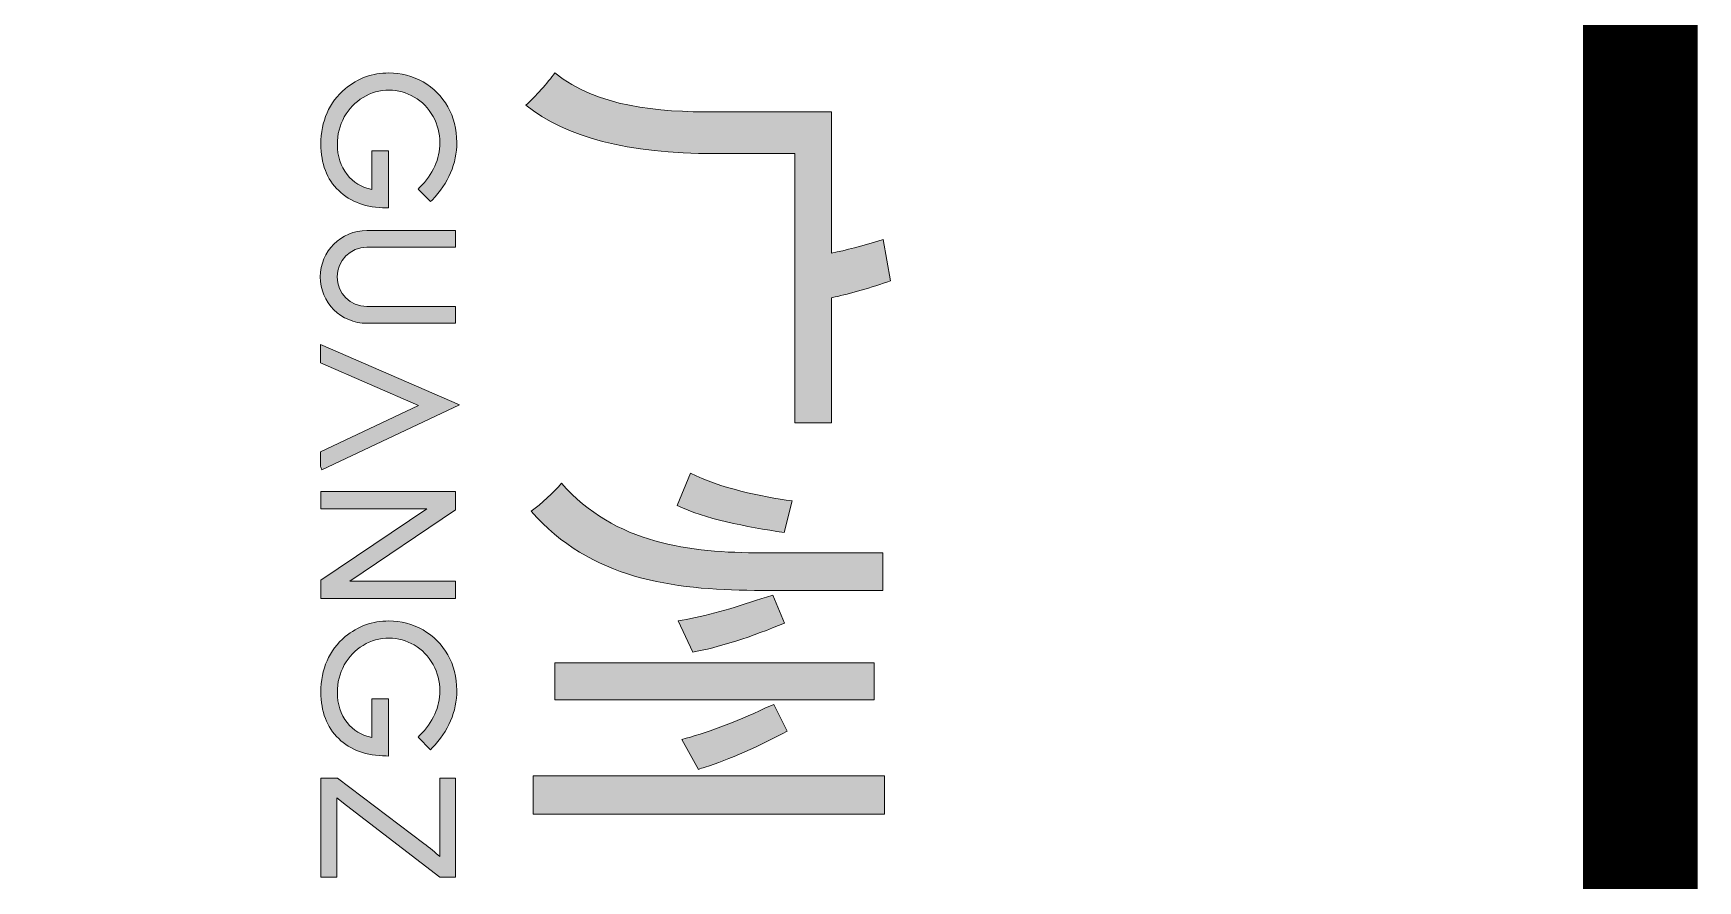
# Model space of a CAD drawing. Header units: millimetres. Extents: x 434053 to 1059003, y -2417481 to 936527.
# Drawn here: x 657161 to 658031, y -1954599 to -1954156 of the extents above; entities that cross this region are included whole.
import ezdxf

# ---------------------------------------------------------------- set-up
doc = ezdxf.new("R2010")
doc.units = ezdxf.units.MM
doc.header["$LTSCALE"] = 1000
doc.header["$MEASUREMENT"] = 0
for name, color, linetype in [('_U+56FE_U+5C42 1', 7, 'Continuous'), ('A-ANNO-TTLB', 7, 'Continuous'), ('图框层', 3, 'Continuous')]:
    doc.layers.add(name, color=color, linetype=linetype)

# ---------------------------------------------------------------- blocks, each defined once
blk = doc.blocks.new('asdfgafglogo2021h')
at = {"layer": '_U+56FE_U+5C42 1'}
h = blk.add_hatch(color=256, dxfattribs=at)
h.dxf.hatch_style = 2
edge = h.paths.add_edge_path()
edge.add_spline(control_points=[(393726.1, -17784.3), (393717.4, -17774.6), (393702.8, -17761.5), (393692.5, -17754.1), (393728.3, -17709.1), (393733.3, -17647.1), (393733.3, -17586.6), (393733.3, -17586.6), (393733.3, -17464.7), (393733.3, -17464.7), (393733.3, -17464.7), (393881, -17464.7), (393881, -17464.7), (393881, -17464.7), (393879.7, -17459), (393879.7, -17459), (393876.3, -17443.3), (393871.5, -17425.6), (393866.8, -17410.7), (393866.8, -17410.7), (393909.8, -17403.2), (393909.8, -17403.2), (393917.1, -17422.6), (393923.4, -17446.2), (393926.8, -17461), (393926.8, -17461), (393927.7, -17464.7), (393927.7, -17464.7), (393927.7, -17464.7), (394058.3, -17464.7), (394058.3, -17464.7), (394058.3, -17464.7), (394058.3, -17503.3), (394058.3, -17503.3), (394058.3, -17503.3), (393776.9, -17503.3), (393776.9, -17503.3), (393776.9, -17503.3), (393776.9, -17587.5), (393776.9, -17587.5), (393776.9, -17677.3), (393759.8, -17743.4), (393726.1, -17784.3)], knot_values=[0, 0, 0, 0, 1, 1, 1, 2, 2, 2, 3, 3, 3, 4, 4, 4, 5, 5, 5, 6, 6, 6, 7, 7, 7, 8, 8, 8, 9, 9, 9, 10, 10, 10, 11, 11, 11, 12, 12, 12, 13, 13, 13, 14, 14, 14, 14], degree=3, periodic=0)
h = blk.add_hatch(color=256, dxfattribs=at)
h.dxf.hatch_style = 2
edge = h.paths.add_edge_path()
edge.add_spline(control_points=[(394233.7, -17411.3), (394233.7, -17411.3), (394194.3, -17411.3), (394194.3, -17411.3), (394194.3, -17411.3), (394194.3, -17537.4), (394194.3, -17537.4), (394194.3, -17613.2), (394185.3, -17690.9), (394121.6, -17747.1), (394131.1, -17755.4), (394143.2, -17768.1), (394150.8, -17778.7), (394221.8, -17717), (394232.9, -17630.4), (394233.6, -17545.3), (394233.6, -17545.3), (394233.7, -17411.3), (394233.7, -17411.3)], knot_values=[0, 0, 0, 0, 1, 1, 1, 2, 2, 2, 3, 3, 3, 4, 4, 4, 5, 5, 5, 6, 6, 6, 6], degree=3, periodic=0)
h = blk.add_hatch(color=256, dxfattribs=at)
h.dxf.hatch_style = 2
h.paths.add_polyline_path([(394427.7, -17409.6), (394427.7, -17776.8), (394467.5, -17776.8), (394467.5, -17409.6)])
h = blk.add_hatch(color=256, dxfattribs=at)
h.dxf.hatch_style = 2
h.paths.add_polyline_path([(394347.9, -17521.8), (394347.9, -17520), (394347.9, -17520), (394347.9, -17420.4), (394309.3, -17420.4), (394309.3, -17754.1), (394347.9, -17754.1)])
h = blk.add_hatch(color=256, dxfattribs=at)
h.dxf.hatch_style = 2
edge = h.paths.add_edge_path()
edge.add_spline(control_points=[(394173.1, -17514.4), (394173.1, -17514.4), (394140.1, -17506), (394140.1, -17506), (394135.5, -17538.6), (394126.8, -17581.3), (394110.9, -17612.4), (394110.9, -17612.4), (394144.7, -17626.2), (394144.7, -17626.2), (394158.9, -17597.7), (394167, -17554.3), (394173.1, -17514.4)], knot_values=[0, 0, 0, 0, 1, 1, 1, 2, 2, 2, 3, 3, 3, 4, 4, 4, 4], degree=3, periodic=0)
h = blk.add_hatch(color=256, dxfattribs=at)
h.dxf.hatch_style = 2
edge = h.paths.add_edge_path()
edge.add_spline(control_points=[(394238.5, -17526.3), (394240.3, -17531.7), (394242.5, -17538.6), (394244.3, -17544.4), (394253.9, -17572.3), (394261.9, -17602.8), (394265.4, -17625.2), (394265.4, -17625.2), (394298.2, -17610), (394298.2, -17610), (394293.8, -17584.9), (394281.7, -17546.7), (394267.8, -17514.1), (394267.8, -17514.1), (394238.5, -17526.3), (394238.5, -17526.3)], knot_values=[0, 0, 0, 0, 1, 1, 1, 2, 2, 2, 3, 3, 3, 4, 4, 4, 5, 5, 5, 5], degree=3, periodic=0)
h = blk.add_hatch(color=256, dxfattribs=at)
h.dxf.hatch_style = 2
edge = h.paths.add_edge_path()
edge.add_spline(control_points=[(394418.5, -17597.1), (394418.5, -17597.1), (394418.5, -17597.1), (394418.5, -17597.1), (394410.9, -17573), (394396, -17539), (394380.9, -17511.3), (394380.9, -17511.3), (394352.9, -17525.1), (394352.9, -17525.1), (394352.9, -17525.1), (394356.8, -17534.5), (394356.8, -17534.5), (394356.8, -17534.5), (394356.9, -17534.5), (394356.9, -17534.5), (394371.3, -17565.1), (394383.7, -17598.2), (394389.4, -17621.3), (394389.4, -17621.3), (394420.8, -17604), (394420.8, -17604), (394420.1, -17602), (394419.3, -17599.7), (394418.5, -17597.1)], knot_values=[0, 0, 0, 0, 1, 1, 1, 2, 2, 2, 3, 3, 3, 4, 4, 4, 5, 5, 5, 6, 6, 6, 7, 7, 7, 8, 8, 8, 8], degree=3, periodic=0)
h = blk.add_hatch(color=256, dxfattribs=at)
h.dxf.hatch_style = 2
h.paths.add_polyline_path([(393976.6, -17999.1), (393995.8, -17999.1), (394040.3, -17896.7), (394088.6, -17999.1), (394104.1, -17999.1), (394104.9, -17998.9), (394107.5, -17997.7), (394039.6, -17853.9)])
h = blk.add_hatch(color=256, dxfattribs=at)
h.dxf.hatch_style = 2
edge = h.paths.add_edge_path()
edge.add_spline(control_points=[(393773.8, -17945.3), (393773.8, -17945.3), (393814.3, -17945.3), (393814.3, -17945.3), (393812.3, -17956.1), (393807, -17964.8), (393798.7, -17971.3), (393790.1, -17978.1), (393779.5, -17981.5), (393767.3, -17981.5), (393756.9, -17981.5), (393747.2, -17979.1), (393738.5, -17974.2), (393730, -17969.5), (393723.1, -17962.9), (393718.1, -17954.5), (393712.9, -17946.1), (393710.5, -17937.2), (393710.5, -17927.3), (393710.5, -17918.2), (393712.9, -17909.4), (393717.7, -17901.1), (393722.4, -17892.9), (393729.3, -17886.3), (393738.1, -17881.4), (393746.7, -17876.7), (393755.9, -17874.3), (393765.5, -17874.3), (393782.5, -17874.3), (393798.2, -17881.4), (393812.3, -17895.5), (393812.3, -17895.5), (393813.9, -17897.1), (393813.9, -17897.1), (393813.9, -17897.1), (393827.1, -17884.2), (393827.1, -17884.2), (393827.1, -17884.2), (393825.4, -17882.5), (393825.4, -17882.5), (393807.7, -17865.3), (393787.4, -17856.6), (393765.1, -17856.6), (393751.3, -17856.6), (393738.8, -17859.8), (393727.9, -17866), (393717, -17872.1), (393708.2, -17880.8), (393701.9, -17891.8), (393695.7, -17902.8), (393692.5, -17914.9), (393692.5, -17927.6), (393692.5, -17944.8), (393698, -17960.1), (393709, -17973.2), (393723.2, -17990.1), (393742.7, -17998.7), (393767, -17998.7), (393787.3, -17998.7), (393803.6, -17992.5), (393815.5, -17980.1), (393827.4, -17967.8), (393833.5, -17951.1), (393833.7, -17930.3), (393833.7, -17930.3), (393833.7, -17928), (393833.7, -17928), (393833.7, -17928), (393773.8, -17928), (393773.8, -17928), (393773.8, -17928), (393773.8, -17945.3), (393773.8, -17945.3)], knot_values=[0, 0, 0, 0, 1, 1, 1, 2, 2, 2, 3, 3, 3, 4, 4, 4, 5, 5, 5, 6, 6, 6, 7, 7, 7, 8, 8, 8, 9, 9, 9, 10, 10, 10, 11, 11, 11, 12, 12, 12, 13, 13, 13, 14, 14, 14, 15, 15, 15, 16, 16, 16, 17, 17, 17, 18, 18, 18, 19, 19, 19, 20, 20, 20, 21, 21, 21, 22, 22, 22, 23, 23, 23, 24, 24, 24, 24], degree=3, periodic=0)
h = blk.add_hatch(color=256, dxfattribs=at)
h.dxf.hatch_style = 2
edge = h.paths.add_edge_path()
edge.add_spline(control_points=[(393936.7, -17950.7), (393936.7, -17967.8), (393922.8, -17981.6), (393905.8, -17981.6), (393888.7, -17981.6), (393874.8, -17967.8), (393874.8, -17950.7), (393874.8, -17950.7), (393874.8, -17857.8), (393874.8, -17857.8), (393874.8, -17857.8), (393857.2, -17857.8), (393857.2, -17857.8), (393857.2, -17857.8), (393857.2, -17950.7), (393857.2, -17950.7), (393857.2, -17977.5), (393879, -17999.3), (393905.8, -17999.3), (393932.5, -17999.3), (393954.3, -17977.5), (393954.3, -17950.7), (393954.3, -17950.7), (393954.3, -17857.8), (393954.3, -17857.8), (393954.3, -17857.8), (393936.7, -17857.8), (393936.7, -17857.8), (393936.7, -17857.8), (393936.7, -17950.7), (393936.7, -17950.7)], knot_values=[0, 0, 0, 0, 1, 1, 1, 2, 2, 2, 3, 3, 3, 4, 4, 4, 5, 5, 5, 6, 6, 6, 7, 7, 7, 8, 8, 8, 9, 9, 9, 10, 10, 10, 10], degree=3, periodic=0)
h = blk.add_hatch(color=256, dxfattribs=at)
h.dxf.hatch_style = 2
h.paths.add_polyline_path([(394224, -17968.3), (394149.5, -17857.8), (394130.2, -17857.8), (394130.2, -17998.6), (394148.3, -17998.6), (394148.3, -17888.1), (394222.8, -17998.6), (394242.1, -17998.6), (394242.1, -17857.8), (394224, -17857.8)])
h = blk.add_hatch(color=256, dxfattribs=at)
h.dxf.hatch_style = 2
edge = h.paths.add_edge_path()
edge.add_spline(control_points=[(394346.9, -17945.3), (394346.9, -17945.3), (394387.4, -17945.3), (394387.4, -17945.3), (394385.4, -17956.1), (394380.1, -17964.8), (394371.8, -17971.3), (394363.2, -17978.1), (394352.6, -17981.5), (394340.4, -17981.5), (394330, -17981.5), (394320.3, -17979.1), (394311.5, -17974.2), (394303, -17969.5), (394296.2, -17962.9), (394291.1, -17954.5), (394286, -17946.1), (394283.6, -17937.2), (394283.6, -17927.3), (394283.6, -17918.1), (394286, -17909.3), (394290.7, -17901.1), (394295.5, -17892.9), (394302.4, -17886.3), (394311.2, -17881.4), (394319.7, -17876.7), (394329, -17874.3), (394338.6, -17874.3), (394355.6, -17874.3), (394371.3, -17881.4), (394385.4, -17895.5), (394385.4, -17895.5), (394387, -17897.1), (394387, -17897.1), (394387, -17897.1), (394400.2, -17884.2), (394400.2, -17884.2), (394400.2, -17884.2), (394398.4, -17882.5), (394398.4, -17882.5), (394380.7, -17865.3), (394360.4, -17856.6), (394338.1, -17856.6), (394324.4, -17856.6), (394311.9, -17859.8), (394301, -17866), (394290.1, -17872.1), (394281.3, -17880.8), (394275, -17891.8), (394268.7, -17902.8), (394265.6, -17914.9), (394265.6, -17927.6), (394265.6, -17944.8), (394271.1, -17960.1), (394282, -17973.2), (394296.2, -17990.1), (394315.7, -17998.7), (394340.1, -17998.7), (394360.3, -17998.7), (394376.6, -17992.5), (394388.6, -17980.1), (394400.5, -17967.8), (394406.6, -17951.1), (394406.7, -17930.3), (394406.7, -17930.3), (394406.8, -17928), (394406.8, -17928), (394406.8, -17928), (394346.9, -17928), (394346.9, -17928), (394346.9, -17928), (394346.9, -17945.3), (394346.9, -17945.3)], knot_values=[0, 0, 0, 0, 1, 1, 1, 2, 2, 2, 3, 3, 3, 4, 4, 4, 5, 5, 5, 6, 6, 6, 7, 7, 7, 8, 8, 8, 9, 9, 9, 10, 10, 10, 11, 11, 11, 12, 12, 12, 13, 13, 13, 14, 14, 14, 15, 15, 15, 16, 16, 16, 17, 17, 17, 18, 18, 18, 19, 19, 19, 20, 20, 20, 21, 21, 21, 22, 22, 22, 23, 23, 23, 24, 24, 24, 24], degree=3, periodic=0)
h = blk.add_hatch(color=256, dxfattribs=at)
h.dxf.hatch_style = 2
edge = h.paths.add_edge_path()
edge.add_spline(control_points=[(394430, -17874.5), (394430, -17874.5), (394512, -17874.5), (394512, -17874.5), (394507.8, -17879), (394503.2, -17884.7), (394498.2, -17891.2), (394498.2, -17891.2), (394430, -17981.3), (394430, -17981.3), (394430, -17981.3), (394430, -17998.6), (394430, -17998.6), (394430, -17998.6), (394533.5, -17998.6), (394533.5, -17998.6), (394533.5, -17998.6), (394533.5, -17981.9), (394533.5, -17981.9), (394533.5, -17981.9), (394450.6, -17981.9), (394450.6, -17981.9), (394450.6, -17981.9), (394458.7, -17972.1), (394458.7, -17972.1), (394458.7, -17972.1), (394533.5, -17874.4), (394533.5, -17874.4), (394533.5, -17874.4), (394533.5, -17857.8), (394533.5, -17857.8), (394533.5, -17857.8), (394430, -17857.8), (394430, -17857.8), (394430, -17857.8), (394430, -17874.5), (394430, -17874.5)], knot_values=[0, 0, 0, 0, 1, 1, 1, 2, 2, 2, 3, 3, 3, 4, 4, 4, 5, 5, 5, 6, 6, 6, 7, 7, 7, 8, 8, 8, 9, 9, 9, 10, 10, 10, 11, 11, 11, 12, 12, 12, 12], degree=3, periodic=0)
at = {"layer": '_U+56FE_U+5C42 1', "lineweight": 0}
for p, q in [((394347.9, -17420.4), (394309.3, -17420.4)), ((394309.3, -17420.4), (394309.3, -17754.1)), ((394347.9, -17520), (394347.9, -17420.4)), ((394347.9, -17521.8), (394347.9, -17520)), ((394347.9, -17520), (394347.9, -17520)), ((394347.9, -17754.1), (394347.9, -17521.8)), ((394309.3, -17754.1), (394347.9, -17754.1))]:
    blk.add_line(p, q, dxfattribs=at)
for points in [[(394427.7, -17409.6), (394427.7, -17776.8), (394467.5, -17776.8), (394467.5, -17409.6), (394427.7, -17409.6)], [(393976.6, -17999.1), (393995.8, -17999.1), (394040.3, -17896.7), (394088.6, -17999.1), (394104.1, -17999.1), (394104.9, -17998.9), (394107.5, -17997.7), (394039.6, -17853.9), (393976.6, -17999.1)], [(394224, -17968.3), (394149.5, -17857.8), (394130.2, -17857.8), (394130.2, -17998.6), (394148.3, -17998.6), (394148.3, -17888.1), (394222.8, -17998.6), (394242.1, -17998.6), (394242.1, -17857.8), (394224, -17857.8), (394224, -17968.3)]]:
    blk.add_lwpolyline(points, dxfattribs=at)
for points in [[(393866.8, -17410.7), (393866.8, -17410.7), (393909.8, -17403.2), (393909.8, -17403.2)], [(393879.7, -17459), (393876.3, -17443.3), (393871.5, -17425.6), (393866.8, -17410.7)], [(393909.8, -17403.2), (393917.1, -17422.6), (393923.4, -17446.2), (393926.8, -17461)], [(393733.3, -17586.6), (393733.3, -17586.6), (393733.3, -17464.7), (393733.3, -17464.7)], [(393733.3, -17464.7), (393733.3, -17464.7), (393881, -17464.7), (393881, -17464.7)], [(393881, -17464.7), (393881, -17464.7), (393879.7, -17459), (393879.7, -17459)], [(393926.8, -17461), (393926.8, -17461), (393927.7, -17464.7), (393927.7, -17464.7)], [(393927.7, -17464.7), (393927.7, -17464.7), (394058.3, -17464.7), (394058.3, -17464.7)], [(394058.3, -17464.7), (394058.3, -17464.7), (394058.3, -17503.3), (394058.3, -17503.3)], [(394058.3, -17503.3), (394058.3, -17503.3), (393776.9, -17503.3), (393776.9, -17503.3)], [(393776.9, -17503.3), (393776.9, -17503.3), (393776.9, -17587.5), (393776.9, -17587.5)], [(393692.5, -17754.1), (393728.3, -17709.1), (393733.3, -17647.1), (393733.3, -17586.6)], [(393776.9, -17587.5), (393776.9, -17677.3), (393759.8, -17743.4), (393726.1, -17784.3)], [(393726.1, -17784.3), (393717.4, -17774.6), (393702.8, -17761.5), (393692.5, -17754.1)]]:
    blk.add_open_spline(points, degree=3, dxfattribs=at)
for points, knots in [([(394233.7, -17411.3), (394233.7, -17411.3), (394194.3, -17411.3), (394194.3, -17411.3), (394194.3, -17411.3), (394194.3, -17537.4), (394194.3, -17537.4), (394194.3, -17613.2), (394185.3, -17690.9), (394121.6, -17747.1), (394131.1, -17755.4), (394143.2, -17768.1), (394150.8, -17778.7), (394221.8, -17717), (394232.9, -17630.4), (394233.6, -17545.3), (394233.6, -17545.3), (394233.7, -17411.3), (394233.7, -17411.3)], [0, 0, 0, 0, 1, 1, 1, 2, 2, 2, 3, 3, 3, 4, 4, 4, 5, 5, 5, 6, 6, 6, 6]), ([(394173.1, -17514.4), (394173.1, -17514.4), (394140.1, -17506), (394140.1, -17506), (394135.5, -17538.6), (394126.8, -17581.3), (394110.9, -17612.4), (394110.9, -17612.4), (394144.7, -17626.2), (394144.7, -17626.2), (394158.9, -17597.7), (394167, -17554.3), (394173.1, -17514.4)], [0, 0, 0, 0, 1, 1, 1, 2, 2, 2, 3, 3, 3, 4, 4, 4, 4]), ([(394238.5, -17526.3), (394240.3, -17531.7), (394242.5, -17538.6), (394244.3, -17544.4), (394253.9, -17572.3), (394261.9, -17602.8), (394265.4, -17625.2), (394265.4, -17625.2), (394298.2, -17610), (394298.2, -17610), (394293.8, -17584.9), (394281.7, -17546.7), (394267.8, -17514.1), (394267.8, -17514.1), (394238.5, -17526.3), (394238.5, -17526.3)], [0, 0, 0, 0, 1, 1, 1, 2, 2, 2, 3, 3, 3, 4, 4, 4, 5, 5, 5, 5]), ([(394418.5, -17597.1), (394418.5, -17597.1), (394418.5, -17597.1), (394418.5, -17597.1), (394410.9, -17573), (394396, -17539), (394380.9, -17511.3), (394380.9, -17511.3), (394352.9, -17525.1), (394352.9, -17525.1), (394352.9, -17525.1), (394356.8, -17534.5), (394356.8, -17534.5), (394356.8, -17534.5), (394356.9, -17534.5), (394356.9, -17534.5), (394371.3, -17565.1), (394383.7, -17598.2), (394389.4, -17621.3), (394389.4, -17621.3), (394420.8, -17604), (394420.8, -17604), (394420.1, -17602), (394419.3, -17599.7), (394418.5, -17597.1)], [0, 0, 0, 0, 1, 1, 1, 2, 2, 2, 3, 3, 3, 4, 4, 4, 5, 5, 5, 6, 6, 6, 7, 7, 7, 8, 8, 8, 8]), ([(393773.8, -17945.3), (393773.8, -17945.3), (393814.3, -17945.3), (393814.3, -17945.3), (393812.3, -17956.1), (393807, -17964.8), (393798.7, -17971.3), (393790.1, -17978.1), (393779.5, -17981.5), (393767.3, -17981.5), (393756.9, -17981.5), (393747.2, -17979.1), (393738.5, -17974.2), (393730, -17969.5), (393723.1, -17962.9), (393718.1, -17954.5), (393712.9, -17946.1), (393710.5, -17937.2), (393710.5, -17927.3), (393710.5, -17918.2), (393712.9, -17909.4), (393717.7, -17901.1), (393722.4, -17892.9), (393729.3, -17886.3), (393738.1, -17881.4), (393746.7, -17876.7), (393755.9, -17874.3), (393765.5, -17874.3), (393782.5, -17874.3), (393798.2, -17881.4), (393812.3, -17895.5), (393812.3, -17895.5), (393813.9, -17897.1), (393813.9, -17897.1), (393813.9, -17897.1), (393827.1, -17884.2), (393827.1, -17884.2), (393827.1, -17884.2), (393825.4, -17882.5), (393825.4, -17882.5), (393807.7, -17865.3), (393787.4, -17856.6), (393765.1, -17856.6), (393751.3, -17856.6), (393738.8, -17859.8), (393727.9, -17866), (393717, -17872.1), (393708.2, -17880.8), (393701.9, -17891.8), (393695.7, -17902.8), (393692.5, -17914.9), (393692.5, -17927.6), (393692.5, -17944.8), (393698, -17960.1), (393709, -17973.2), (393723.2, -17990.1), (393742.7, -17998.7), (393767, -17998.7), (393787.3, -17998.7), (393803.6, -17992.5), (393815.5, -17980.1), (393827.4, -17967.8), (393833.5, -17951.1), (393833.7, -17930.3), (393833.7, -17930.3), (393833.7, -17928), (393833.7, -17928), (393833.7, -17928), (393773.8, -17928), (393773.8, -17928), (393773.8, -17928), (393773.8, -17945.3), (393773.8, -17945.3)], [0, 0, 0, 0, 1, 1, 1, 2, 2, 2, 3, 3, 3, 4, 4, 4, 5, 5, 5, 6, 6, 6, 7, 7, 7, 8, 8, 8, 9, 9, 9, 10, 10, 10, 11, 11, 11, 12, 12, 12, 13, 13, 13, 14, 14, 14, 15, 15, 15, 16, 16, 16, 17, 17, 17, 18, 18, 18, 19, 19, 19, 20, 20, 20, 21, 21, 21, 22, 22, 22, 23, 23, 23, 24, 24, 24, 24]), ([(393936.7, -17950.7), (393936.7, -17967.8), (393922.8, -17981.6), (393905.8, -17981.6), (393888.7, -17981.6), (393874.8, -17967.8), (393874.8, -17950.7), (393874.8, -17950.7), (393874.8, -17857.8), (393874.8, -17857.8), (393874.8, -17857.8), (393857.2, -17857.8), (393857.2, -17857.8), (393857.2, -17857.8), (393857.2, -17950.7), (393857.2, -17950.7), (393857.2, -17977.5), (393879, -17999.3), (393905.8, -17999.3), (393932.5, -17999.3), (393954.3, -17977.5), (393954.3, -17950.7), (393954.3, -17950.7), (393954.3, -17857.8), (393954.3, -17857.8), (393954.3, -17857.8), (393936.7, -17857.8), (393936.7, -17857.8), (393936.7, -17857.8), (393936.7, -17950.7), (393936.7, -17950.7)], [0, 0, 0, 0, 1, 1, 1, 2, 2, 2, 3, 3, 3, 4, 4, 4, 5, 5, 5, 6, 6, 6, 7, 7, 7, 8, 8, 8, 9, 9, 9, 10, 10, 10, 10]), ([(394346.9, -17945.3), (394346.9, -17945.3), (394387.4, -17945.3), (394387.4, -17945.3), (394385.4, -17956.1), (394380.1, -17964.8), (394371.8, -17971.3), (394363.2, -17978.1), (394352.6, -17981.5), (394340.4, -17981.5), (394330, -17981.5), (394320.3, -17979.1), (394311.5, -17974.2), (394303, -17969.5), (394296.2, -17962.9), (394291.1, -17954.5), (394286, -17946.1), (394283.6, -17937.2), (394283.6, -17927.3), (394283.6, -17918.1), (394286, -17909.3), (394290.7, -17901.1), (394295.5, -17892.9), (394302.4, -17886.3), (394311.2, -17881.4), (394319.7, -17876.7), (394329, -17874.3), (394338.6, -17874.3), (394355.6, -17874.3), (394371.3, -17881.4), (394385.4, -17895.5), (394385.4, -17895.5), (394387, -17897.1), (394387, -17897.1), (394387, -17897.1), (394400.2, -17884.2), (394400.2, -17884.2), (394400.2, -17884.2), (394398.4, -17882.5), (394398.4, -17882.5), (394380.7, -17865.3), (394360.4, -17856.6), (394338.1, -17856.6), (394324.4, -17856.6), (394311.9, -17859.8), (394301, -17866), (394290.1, -17872.1), (394281.3, -17880.8), (394275, -17891.8), (394268.7, -17902.8), (394265.6, -17914.9), (394265.6, -17927.6), (394265.6, -17944.8), (394271.1, -17960.1), (394282, -17973.2), (394296.2, -17990.1), (394315.7, -17998.7), (394340.1, -17998.7), (394360.3, -17998.7), (394376.6, -17992.5), (394388.6, -17980.1), (394400.5, -17967.8), (394406.6, -17951.1), (394406.7, -17930.3), (394406.7, -17930.3), (394406.8, -17928), (394406.8, -17928), (394406.8, -17928), (394346.9, -17928), (394346.9, -17928), (394346.9, -17928), (394346.9, -17945.3), (394346.9, -17945.3)], [0, 0, 0, 0, 1, 1, 1, 2, 2, 2, 3, 3, 3, 4, 4, 4, 5, 5, 5, 6, 6, 6, 7, 7, 7, 8, 8, 8, 9, 9, 9, 10, 10, 10, 11, 11, 11, 12, 12, 12, 13, 13, 13, 14, 14, 14, 15, 15, 15, 16, 16, 16, 17, 17, 17, 18, 18, 18, 19, 19, 19, 20, 20, 20, 21, 21, 21, 22, 22, 22, 23, 23, 23, 24, 24, 24, 24]), ([(394430, -17874.5), (394430, -17874.5), (394512, -17874.5), (394512, -17874.5), (394507.8, -17879), (394503.2, -17884.7), (394498.2, -17891.2), (394498.2, -17891.2), (394430, -17981.3), (394430, -17981.3), (394430, -17981.3), (394430, -17998.6), (394430, -17998.6), (394430, -17998.6), (394533.5, -17998.6), (394533.5, -17998.6), (394533.5, -17998.6), (394533.5, -17981.9), (394533.5, -17981.9), (394533.5, -17981.9), (394450.6, -17981.9), (394450.6, -17981.9), (394450.6, -17981.9), (394458.7, -17972.1), (394458.7, -17972.1), (394458.7, -17972.1), (394533.5, -17874.4), (394533.5, -17874.4), (394533.5, -17874.4), (394533.5, -17857.8), (394533.5, -17857.8), (394533.5, -17857.8), (394430, -17857.8), (394430, -17857.8), (394430, -17857.8), (394430, -17874.5), (394430, -17874.5)], [0, 0, 0, 0, 1, 1, 1, 2, 2, 2, 3, 3, 3, 4, 4, 4, 5, 5, 5, 6, 6, 6, 7, 7, 7, 8, 8, 8, 9, 9, 9, 10, 10, 10, 11, 11, 11, 12, 12, 12, 12])]:
    blk.add_open_spline(points, degree=3, knots=knots, dxfattribs=at)
blk = doc.blocks.new('asdfgafg21GZ_LABEL3')
at = {"xscale": 0.01, "yscale": 0.01, "zscale": 0.01}
blk.add_blockref('asdfgafglogo2021h', (-3989.925, 166.192), dxfattribs=at)
blk = doc.blocks.new('asdfgafgA$C15443CC7')
at = {"layer": 'A-ANNO-TTLB', "const_width": 180}
blk.add_lwpolyline([(55950, 1500), (208350, 1500), (208350, 87600), (55950, 87600)], close=True, dxfattribs=at)
at = {"layer": '图框层', "xscale": 150.0000000300889, "yscale": 150.0000000300889, "zscale": 150.0000000300889}
blk.add_blockref('asdfgafg21GZ_LABEL3', (208350, 87600), dxfattribs=at)
blk = doc.blocks.new('asdfadfsdhg')
at = {"xscale": 0.3333333333333333, "yscale": 0.3333333333333333, "zscale": 0.3333333333333333, "rotation": 270}
blk.add_blockref('asdfgafgA$C15443CC7', (0, 69950), dxfattribs=at)

msp = doc.modelspace()

# ---------------------------------------------------------------- block references
msp.add_blockref('asdfadfsdhg', (628800.94, -1957326.27))

doc.saveas('drawing.dxf')
